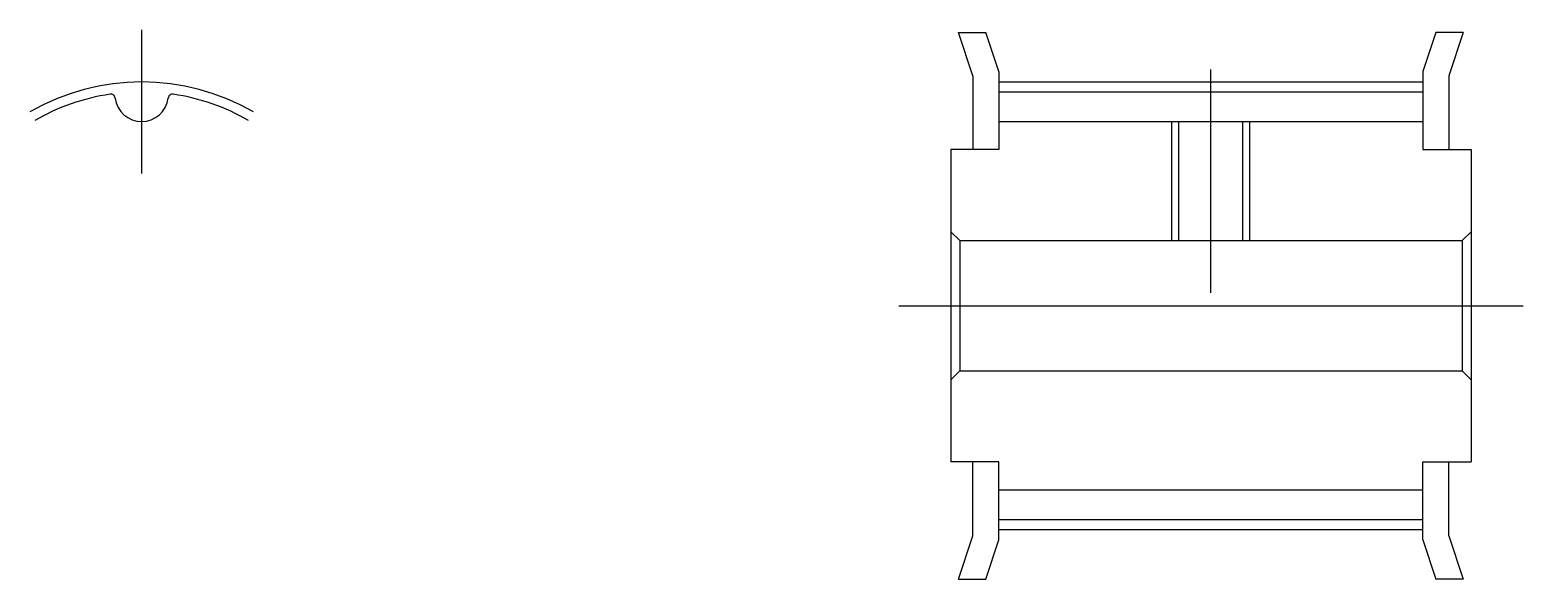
# Model space of a CAD drawing. Extents: x -4.3 to 53.1, y -54.9 to 10.6.
# Drawn here: x -4.3 to 53.1, y -10.5 to 10.6 of the extents above; entities outside this region: 2.
import ezdxf

# ---------------------------------------------------------------- set-up
doc = ezdxf.new("R2010")
doc.units = 0
doc.linetypes.add('CENTER', pattern=[50.8, 31.75, -6.35, 6.35, -6.35])
doc.layers.get('0').update_dxf_attribs({"linetype": 'CONTINUOUS'})
doc.layers.add('CENTER', color=1, linetype='CONTINUOUS')
doc.styles.get("Standard").update_dxf_attribs({"font": 'txt.shx', "height": 3, "bigfont": 'bigfont.shx'})

msp = doc.modelspace()

# ---------------------------------------------------------------- linework, layer by layer
at = {"color": 7, "linetype": 'CONTINUOUS'}
for p, q in [((31.4, 10.5), (32.453, 10.5)), ((31.95, 8.835), (31.4, 10.5)), ((32.95, 8.996), (32.453, 10.5)), ((49.747, 10.5), (49.25, 8.996)), ((50.8, 10.5), (49.747, 10.5)), ((50.8, 10.5), (50.25, 8.835)), ((31.95, 8.835), (31.95, 6)), ((32.95, 8.996), (32.95, 6)), ((49.25, 8.996), (49.25, 6)), ((50.25, 8.835), (50.25, 6)), ((32.95, 8.215), (49.25, 8.215)), ((32.95, 7.075), (49.25, 7.075)), ((39.87, 2.5), (39.87, 7.075)), ((42.33, 2.5), (42.33, 7.075)), ((31.1, 6), (31.1, -6)), ((32.95, 6), (31.1, 6)), ((49.25, 6), (51.1, 6)), ((51.1, 6), (51.1, -6)), ((31.1, 2.842), (31.442, 2.5)), ((31.442, 2.5), (50.758, 2.5)), ((31.442, 2.5), (31.442, -2.5)), ((51.1, 2.842), (50.758, 2.5)), ((50.758, 2.5), (50.758, -2.5)), ((31.1, -2.842), (31.442, -2.5)), ((31.442, -2.5), (50.758, -2.5)), ((51.1, -2.842), (50.758, -2.5)), ((32.95, -6), (31.1, -6)), ((31.95, -8.835), (31.95, -6)), ((32.95, -8.996), (32.95, -6)), ((49.25, -8.996), (49.25, -6)), ((49.25, -6), (51.1, -6)), ((50.25, -8.835), (50.25, -6)), ((32.95, -7.075), (49.25, -7.075)), ((32.95, -8.215), (49.25, -8.215)), ((31.4, -10.5), (31.95, -8.835)), ((32.453, -10.5), (32.95, -8.996)), ((49.25, -8.996), (49.747, -10.5)), ((50.25, -8.835), (50.8, -10.5)), ((31.4, -10.5), (32.453, -10.5)), ((50.8, -10.5), (49.747, -10.5))]:
    msp.add_line(p, q, dxfattribs=at)
at = {"color": 3, "linetype": 'CONTINUOUS'}
for p, q in [((39.6, 2.5), (39.6, 7.075)), ((42.6, 2.5), (42.6, 7.075))]:
    msp.add_line(p, q, dxfattribs=at)
at = {"color": 7, "linetype": 'CONTINUOUS'}
for centre, radius, start, end in [((0, 0), 8.215, 98.49408, 120), ((-1.188, 7.956), 0.171, 6.96894, 98.49408), ((1.188, 7.956), 0.171, 81.50593, 173.03106), ((0, 0), 8.215, 60, 81.50592), ((0, 8.101), 1.026, 186.96894, 353.03106)]:
    msp.add_arc(centre, radius, start, end, dxfattribs=at)
at = {"layer": 'CENTER', "color": 1, "linetype": 'CENTER'}
for p, q in [((0, 5.075), (0, 10.595)), ((41.1, 0.5), (41.1, 9.075)), ((32.95, 8.595), (49.25, 8.595)), ((29.1, 0), (53.1, 0)), ((32.95, -8.595), (49.25, -8.595))]:
    msp.add_line(p, q, dxfattribs=at)
msp.add_arc((0, 0), 8.595, 60, 120, dxfattribs=at)

# ---------------------------------------------------------------- texts
at = {"color": 7, "linetype": 'CONTINUOUS'}
for s, p in [('GPA18GT3150-A-P5', (-2.883, -48.904)), ('GPA18GT3150', (-2.883, -54.904))]:
    msp.add_text(s, height=3, dxfattribs=at).set_placement(p)

doc.saveas('drawing.dxf')
